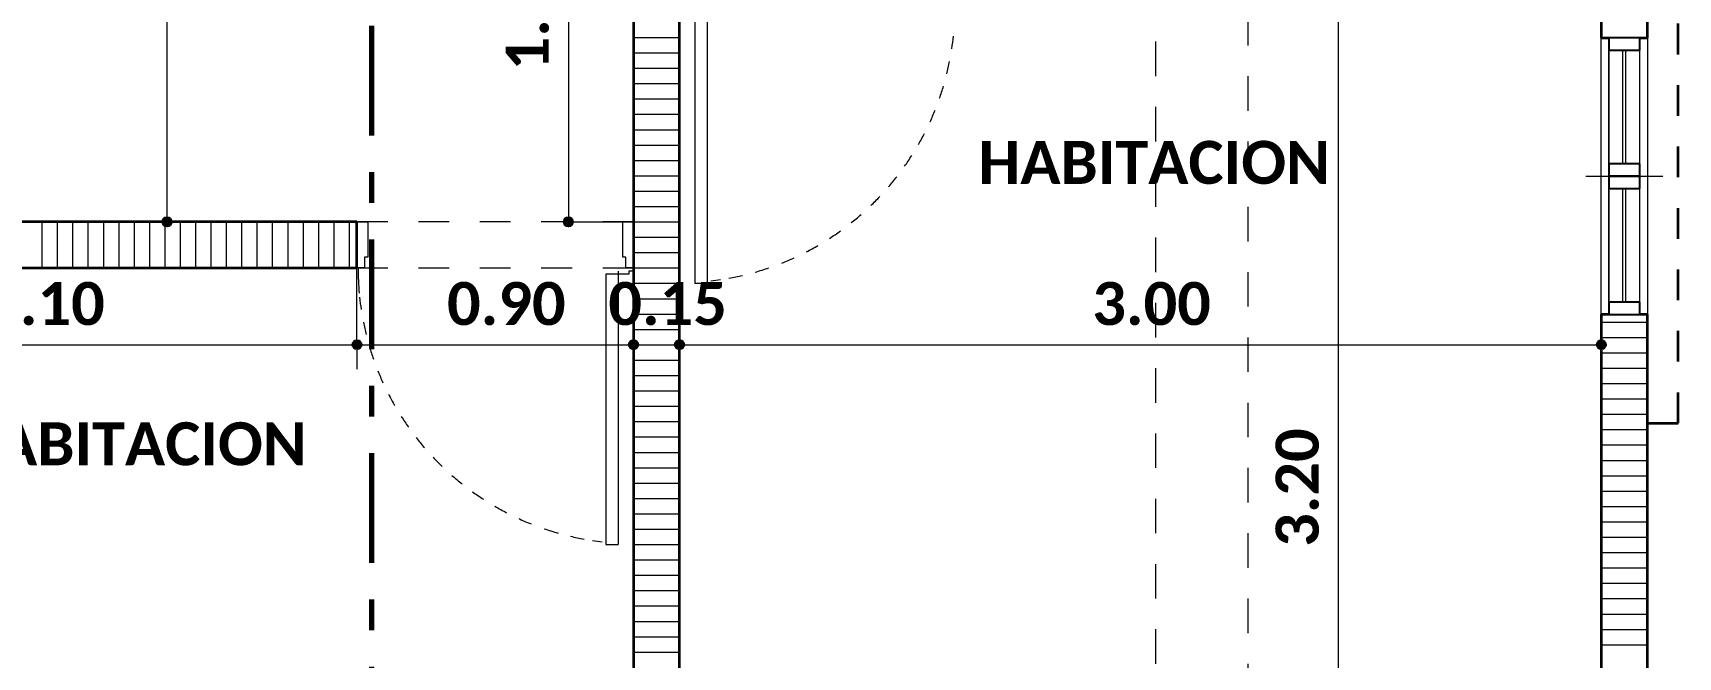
# Model space of a CAD drawing. Header units: metres. Extents: x -144 to 1000, y -717 to 29.
# Drawn here: x 517.03 to 522.38, y -566.14 to -564.11 of the extents above; entities that cross this region are included whole.
import ezdxf

# ---------------------------------------------------------------- set-up
doc = ezdxf.new("R2010")
doc.units = ezdxf.units.M
for name, pattern in [('Basculante', [0.11625, 0.075, -0.04125]), ('basculante modificado', [0.18, 0.1125, -0.0675]), ('Dash Dot 3_16_', [0.595313, 0.357187, -0.119063, 0, -0.119063]), ('Trazo', [0.45, 0.225, -0.225])]:
    doc.linetypes.add(name, pattern=pattern)
doc.layers.get('0').update_dxf_attribs({"color": 1})
for name, color, linetype, lineweight in [('A-ANNO-DIMS', 1, 'Continuous', 9), ('A-DETL', 1, 'Continuous', 9), ('A-DETL-GENF', 1, 'Continuous', 9), ('A-DOOR', 1, 'Continuous', 9), ('A-DOOR-FRAM', 1, 'Continuous', 9), ('A-DOOR-HDLN', 1, 'Trazo', 20), ('A-GLAZ', 1, 'Continuous', 9), ('A-WALL', 4, 'Continuous', 9), ('G-ANNO-SYMB', 1, 'Continuous', 9), ('G-ANNO-TEXT', 2, 'Continuous', 9)]:
    doc.layers.add(name, color=color, linetype=linetype, lineweight=lineweight)
doc.layers.add('A-WALL-PATT', color=7, linetype='Continuous', lineweight=35, true_color=0x9c9c9c)
doc.styles.add('Calibri_B_1', font='calibrib.ttf', dxfattribs={"height": 0.135})
doc.styles.add('Calibri_B_5', font='calibrib.ttf', dxfattribs={"height": 0.66})

# ---------------------------------------------------------------- blocks, each defined once
blk = doc.blocks.new('I')
at = {"layer": 'A-ANNO-DIMS', "lineweight": 25}
h = blk.add_hatch(color=256, dxfattribs=at)
edge = h.paths.add_edge_path()
edge.add_arc((513.6927, -503.0589), 0.015, 0, 360)
h = blk.add_hatch(color=256, dxfattribs=at)
edge = h.paths.add_edge_path()
edge.add_arc((514.9989, -503.0589), 0.015, 0, 360)
h = blk.add_hatch(color=256, dxfattribs=at)
edge = h.paths.add_edge_path()
edge.add_arc((514.3107, -503.4587), 0.015, 0, 360)
h = blk.add_hatch(color=256, dxfattribs=at)
edge = h.paths.add_edge_path()
edge.add_arc((514.3107, -503.4587), 0.015, 0, 360)
h = blk.add_hatch(color=256, dxfattribs=at)
edge = h.paths.add_edge_path()
edge.add_arc((515.2107, -503.4587), 0.015, 0, 360)
h = blk.add_hatch(color=256, dxfattribs=at)
edge = h.paths.add_edge_path()
edge.add_arc((515.2107, -503.4587), 0.015, 0, 360)
h = blk.add_hatch(color=256, dxfattribs=at)
edge = h.paths.add_edge_path()
edge.add_arc((515.3607, -503.4587), 0.015, 0, 360)
h = blk.add_hatch(color=256, dxfattribs=at)
edge = h.paths.add_edge_path()
edge.add_arc((515.3607, -503.4587), 0.015, 0, 360)
h = blk.add_hatch(color=256, dxfattribs=at)
edge = h.paths.add_edge_path()
edge.add_arc((518.3607, -503.4587), 0.015, 0, 360)
at = {"layer": 'A-ANNO-DIMS'}
for p, q in [((513.6927, -503.0589), (513.6927, -500.4099)), ((514.9989, -501.7599), (514.9989, -503.0589)), ((517.5048, -502.36), (517.5048, -505.56)), ((513.6927, -503.0589), (513.3927, -503.0589)), ((513.6927, -503.0589), (513.7727, -503.0589)), ((514.9989, -503.0589), (514.9189, -503.0589)), ((514.9989, -503.0589), (515.2989, -503.0589)), ((514.3107, -503.4587), (514.3107, -503.1587)), ((514.3107, -503.4587), (514.3107, -503.1587)), ((515.2107, -503.4587), (515.2107, -503.1587)), ((515.2107, -503.4587), (515.2107, -503.1587)), ((515.3607, -503.4587), (515.3607, -503.1587)), ((515.3607, -503.4587), (515.3607, -503.1587)), ((518.3607, -503.4587), (518.3607, -503.1587)), ((512.2107, -503.4587), (514.3107, -503.4587)), ((514.3107, -503.4587), (514.3107, -503.5387)), ((514.3107, -503.4587), (515.2107, -503.4587)), ((514.3107, -503.4587), (514.3107, -503.5387)), ((515.2107, -503.4587), (515.2107, -503.5387)), ((515.2107, -503.4587), (515.3607, -503.4587)), ((515.2107, -503.4587), (515.2107, -503.5387)), ((515.3607, -503.4587), (515.3607, -503.5387)), ((515.3607, -503.4587), (518.3607, -503.4587)), ((515.3607, -503.4587), (515.3607, -503.5387)), ((518.3607, -503.4587), (518.3607, -503.5387))]:
    blk.add_line(p, q, dxfattribs=at)
at = {"layer": 'A-ANNO-DIMS', "lineweight": 25}
for centre in [(513.6927, -503.0589), (514.9989, -503.0589), (514.3107, -503.4587), (514.3107, -503.4587), (515.2107, -503.4587), (515.2107, -503.4587), (515.3607, -503.4587), (515.3607, -503.4587), (518.3607, -503.4587)]:
    blk.add_circle(centre, 0.015, dxfattribs=at)
at = {"layer": 'A-DETL', "color": 7, "linetype": 'Basculante', "lineweight": 35}
for p, q in [((518.6107, -503.7139), (518.6107, -497.51)), ((518.5107, -503.7139), (518.6107, -503.7139)), ((518.5107, -506.3589), (518.5107, -503.7139))]:
    blk.add_line(p, q, dxfattribs=at)
at = {"layer": 'A-DETL', "color": 7, "linetype": 'basculante modificado'}
for p, q in [((516.9105, -505.5599), (516.9105, -498.7599)), ((517.2105, -498.7599), (517.2105, -505.5599))]:
    blk.add_line(p, q, dxfattribs=at)
at = {"layer": 'A-DETL-GENF', "lineweight": 25}
for p, q in [((518.3857, -502.46), (518.3857, -502.5)), ((518.4857, -502.46), (518.3857, -502.46)), ((518.4857, -502.5), (518.4857, -502.46)), ((518.3857, -502.5), (518.4857, -502.5)), ((518.3857, -502.87), (518.3857, -502.91)), ((518.4857, -502.87), (518.3857, -502.87)), ((518.4857, -502.91), (518.4857, -502.87)), ((518.3857, -502.91), (518.4857, -502.91)), ((518.3857, -502.91), (518.3857, -502.95)), ((518.4857, -502.91), (518.3857, -502.91)), ((518.3857, -502.95), (518.4857, -502.95)), ((518.4857, -502.95), (518.4857, -502.91)), ((518.3857, -503.32), (518.3857, -503.36)), ((518.4857, -503.32), (518.3857, -503.32)), ((518.4857, -503.36), (518.4857, -503.32)), ((518.3857, -503.36), (518.4857, -503.36))]:
    blk.add_line(p, q, dxfattribs=at)
at = {"layer": 'A-DETL-GENF'}
for p, q in [((518.3857, -502.87), (518.3857, -502.5)), ((518.4307, -502.87), (518.4307, -502.5)), ((518.4407, -502.87), (518.4407, -502.5)), ((518.4857, -502.87), (518.4857, -502.5)), ((518.3857, -503.32), (518.3857, -502.95)), ((518.4307, -503.32), (518.4307, -502.95)), ((518.4407, -503.32), (518.4407, -502.95)), ((518.4857, -503.32), (518.4857, -502.95))]:
    blk.add_line(p, q, dxfattribs=at)
at = {"layer": 'A-DETL-GENF', "linetype": 'Basculante'}
for p, q in [((515.2107, -503.0589), (514.3107, -503.0589)), ((514.3107, -503.0589), (514.3107, -503.2089)), ((515.2107, -503.2089), (515.2107, -503.0589)), ((514.3107, -503.2089), (515.2107, -503.2089))]:
    blk.add_line(p, q, dxfattribs=at)
at = {"layer": 'A-DOOR', "lineweight": 15}
for p, q in [((515.4107, -502.37), (515.4107, -503.26)), ((515.4507, -502.38), (515.4507, -503.26)), ((515.1207, -503.2289), (515.1207, -504.1089)), ((515.1957, -503.2289), (515.1207, -503.2289)), ((515.1607, -503.2189), (515.1607, -504.1089)), ((515.1957, -503.2189), (515.1957, -503.2289)), ((515.2107, -503.2189), (515.1957, -503.2189)), ((515.4507, -503.26), (515.4107, -503.26)), ((515.1207, -504.1089), (515.1607, -504.1089))]:
    blk.add_line(p, q, dxfattribs=at)
at = {"layer": 'A-DOOR'}
blk.add_line((515.2107, -503.2089), (515.2107, -503.0589), dxfattribs=at)
for centre, start, end in [((515.3622, -502.362), 351.4009, 354.0571), ((515.3622, -502.362), 346.0919, 348.7462), ((515.3622, -502.362), 340.7809, 343.4371), ((515.3622, -502.362), 335.4605, 338.1223), ((515.3622, -502.362), 330.1233, 332.7944), ((515.3622, -502.362), 324.7622, 327.4462), ((515.3622, -502.362), 319.3702, 322.0705), ((515.3622, -502.362), 313.9406, 316.6605), ((515.3622, -502.362), 308.4672, 311.2097), ((515.3622, -502.362), 302.9441, 305.7122), ((515.3622, -502.362), 297.366, 300.1622), ((515.2092, -503.2109), 180, 185.1398), ((515.3622, -502.362), 285.8316, 288.8857), ((515.3622, -502.362), 291.7283, 294.5549), ((515.3622, -502.362), 276.4594, 278.45), ((515.3622, -502.362), 280.2582, 283.1511), ((515.3622, -502.362), 280.2582, 283.1511), ((515.2092, -503.2109), 185.9429, 188.5991), ((515.2092, -503.2109), 191.2538, 193.9081), ((515.2092, -503.2109), 196.5629, 199.2191), ((515.2092, -503.2109), 201.8777, 204.5395), ((515.2092, -503.2109), 207.2056, 209.8767), ((515.2092, -503.2109), 212.5538, 215.2378), ((515.2092, -503.2109), 217.9295, 220.6298), ((515.2092, -503.2109), 223.3395, 226.0594), ((515.2092, -503.2109), 228.7903, 231.5328), ((515.2092, -503.2109), 234.2878, 237.0559), ((515.2092, -503.2109), 239.8378, 242.634), ((515.2092, -503.2109), 245.4451, 248.2717), ((515.2092, -503.2109), 251.1143, 254.1684), ((515.2092, -503.2109), 256.8489, 259.7418), ((515.2092, -503.2109), 256.8489, 259.7418), ((515.2092, -503.2109), 261.55, 263.5406)]:
    blk.add_arc(centre, 0.8947, start, end, dxfattribs=at)
at = {"layer": 'A-DOOR-FRAM'}
for p, q in [((514.3107, -503.0589), (514.3457, -503.0589)), ((514.3457, -503.0589), (514.3457, -503.1739)), ((515.1757, -503.1739), (515.1757, -503.0589)), ((515.1757, -503.0589), (515.2107, -503.0589)), ((514.3357, -503.1739), (514.3357, -503.2089)), ((514.3457, -503.1739), (514.3357, -503.1739)), ((515.1857, -503.1739), (515.1757, -503.1739)), ((515.1857, -503.2089), (515.1857, -503.1739)), ((514.3357, -503.2089), (514.3107, -503.2089)), ((515.2107, -503.2089), (515.1857, -503.2089))]:
    blk.add_line(p, q, dxfattribs=at)
at = {"layer": 'A-DOOR-HDLN'}
blk.add_line((514.3107, -503.0589), (514.3107, -503.2089), dxfattribs=at)
at = {"layer": 'A-GLAZ'}
for p, q in [((518.3857, -502.46), (518.4857, -502.46)), ((518.3857, -502.46), (518.3857, -502.91)), ((518.4857, -502.91), (518.4857, -502.46)), ((518.3107, -502.91), (518.5607, -502.91)), ((518.3857, -502.91), (518.4857, -502.91)), ((518.3857, -502.91), (518.4857, -502.91)), ((518.3857, -502.91), (518.3857, -503.36)), ((518.4857, -503.36), (518.4857, -502.91)), ((518.3857, -503.36), (518.4857, -503.36))]:
    blk.add_line(p, q, dxfattribs=at)
at = {"layer": 'A-WALL', "lineweight": 35}
for p, q in [((515.2107, -501.7599), (515.2107, -506.21)), ((515.3607, -506.21), (515.3607, -501.7599)), ((518.3607, -502.36), (518.3607, -502.46)), ((518.5107, -502.46), (518.5107, -502.36)), ((518.3607, -502.46), (518.3857, -502.46)), ((518.4857, -502.46), (518.5107, -502.46)), ((514.3107, -503.0589), (511.5607, -503.0589)), ((514.3107, -503.2089), (514.3107, -503.0589)), ((511.5607, -503.2089), (514.3107, -503.2089)), ((518.3607, -503.36), (518.3607, -504.56)), ((518.3857, -503.36), (518.3607, -503.36)), ((518.5107, -503.36), (518.4857, -503.36)), ((518.5107, -504.56), (518.5107, -503.36))]:
    blk.add_line(p, q, dxfattribs=at)
at = {"layer": 'A-WALL'}
for p, q in [((518.3607, -503.36), (518.3607, -502.46)), ((518.5107, -502.46), (518.5107, -503.36))]:
    blk.add_line(p, q, dxfattribs=at)
at = {"layer": 'A-WALL-PATT', "color": 8, "lineweight": 5, "true_color": 0x727272}
for p, q in [((515.3607, -502.4601), (515.2107, -502.4601)), ((515.3607, -502.5101), (515.2107, -502.5101)), ((515.3607, -502.5601), (515.2107, -502.5601)), ((515.3607, -502.6101), (515.2107, -502.6101)), ((515.3607, -502.6601), (515.2107, -502.6601)), ((515.3607, -502.7101), (515.2107, -502.7101)), ((515.3607, -502.7601), (515.2107, -502.7601)), ((515.3607, -502.8101), (515.2107, -502.8101)), ((515.3607, -502.8601), (515.2107, -502.8601)), ((515.3607, -502.9101), (515.2107, -502.9101)), ((515.3607, -502.9601), (515.2107, -502.9601)), ((515.3607, -503.0101), (515.2107, -503.0101)), ((513.2853, -503.0589), (513.2853, -503.2089)), ((513.3353, -503.0589), (513.3353, -503.2089)), ((513.3853, -503.0589), (513.3853, -503.2089)), ((513.4353, -503.0589), (513.4353, -503.2089)), ((513.4853, -503.0589), (513.4853, -503.2089)), ((513.5353, -503.0589), (513.5353, -503.2089)), ((513.5853, -503.0589), (513.5853, -503.2089)), ((513.6353, -503.0589), (513.6353, -503.2089)), ((513.6853, -503.0589), (513.6853, -503.2089)), ((513.7353, -503.0589), (513.7353, -503.2089)), ((513.7853, -503.0589), (513.7853, -503.2089)), ((513.8353, -503.0589), (513.8353, -503.2089)), ((513.8853, -503.0589), (513.8853, -503.2089)), ((513.9353, -503.0589), (513.9353, -503.2089)), ((513.9853, -503.0589), (513.9853, -503.2089)), ((514.0353, -503.0589), (514.0353, -503.2089)), ((514.0853, -503.0589), (514.0853, -503.2089)), ((514.1353, -503.0589), (514.1353, -503.2089)), ((514.1853, -503.0589), (514.1853, -503.2089)), ((514.2353, -503.0589), (514.2353, -503.2089)), ((514.2853, -503.0589), (514.2853, -503.2089)), ((515.3607, -503.0601), (515.2107, -503.0601)), ((515.3607, -503.1101), (515.2107, -503.1101)), ((515.3607, -503.1601), (515.2107, -503.1601)), ((515.3607, -503.2101), (515.2107, -503.2101)), ((515.3607, -503.2601), (515.2107, -503.2601)), ((515.3607, -503.3101), (515.2107, -503.3101)), ((515.3607, -503.3601), (515.2107, -503.3601)), ((518.3607, -503.3851), (518.5107, -503.3851)), ((515.3607, -503.4101), (515.2107, -503.4101)), ((518.3607, -503.4351), (518.5107, -503.4351)), ((515.3607, -503.4601), (515.2107, -503.4601)), ((518.3607, -503.4851), (518.5107, -503.4851)), ((515.3607, -503.5101), (515.2107, -503.5101)), ((518.3607, -503.5351), (518.5107, -503.5351)), ((515.3607, -503.5601), (515.2107, -503.5601)), ((518.3607, -503.5851), (518.5107, -503.5851)), ((515.3607, -503.6101), (515.2107, -503.6101)), ((518.3607, -503.6351), (518.5107, -503.6351)), ((515.3607, -503.6601), (515.2107, -503.6601)), ((515.3607, -503.7101), (515.2107, -503.7101)), ((518.3607, -503.6851), (518.5107, -503.6851)), ((515.3607, -503.7601), (515.2107, -503.7601)), ((518.3607, -503.7351), (518.5107, -503.7351)), ((515.3607, -503.8101), (515.2107, -503.8101)), ((518.3607, -503.7851), (518.5107, -503.7851)), ((515.3607, -503.8601), (515.2107, -503.8601)), ((518.3607, -503.8351), (518.5107, -503.8351)), ((515.3607, -503.9101), (515.2107, -503.9101)), ((518.3607, -503.8851), (518.5107, -503.8851)), ((515.3607, -503.9601), (515.2107, -503.9601)), ((518.3607, -503.9351), (518.5107, -503.9351)), ((515.3607, -504.0101), (515.2107, -504.0101)), ((518.3607, -503.9851), (518.5107, -503.9851)), ((515.3607, -504.0601), (515.2107, -504.0601)), ((518.3607, -504.0351), (518.5107, -504.0351)), ((518.3607, -504.0851), (518.5107, -504.0851)), ((515.3607, -504.1101), (515.2107, -504.1101)), ((518.3607, -504.1351), (518.5107, -504.1351)), ((515.3607, -504.1601), (515.2107, -504.1601)), ((518.3607, -504.1851), (518.5107, -504.1851)), ((515.3607, -504.2101), (515.2107, -504.2101)), ((518.3607, -504.2351), (518.5107, -504.2351)), ((515.3607, -504.2601), (515.2107, -504.2601)), ((518.3607, -504.2851), (518.5107, -504.2851)), ((515.3607, -504.3101), (515.2107, -504.3101)), ((518.3607, -504.3351), (518.5107, -504.3351)), ((515.3607, -504.3601), (515.2107, -504.3601)), ((518.3607, -504.3851), (518.5107, -504.3851)), ((515.3607, -504.4101), (515.2107, -504.4101)), ((515.3607, -504.4601), (515.2107, -504.4601)), ((518.3607, -504.4351), (518.5107, -504.4351))]:
    blk.add_line(p, q, dxfattribs=at)
at = {"layer": 'G-ANNO-SYMB', "linetype": 'Dash Dot 3_16_', "lineweight": 70}
blk.add_line((514.3585, -502.4211), (514.3585, -511.0653), dxfattribs=at)
at = {"layer": 'A-ANNO-DIMS', "char_height": 0.14, "width": 0.376134, "attachment_point": 1, "rotation": 90, "line_spacing_factor": 1.158048, "style": 'Calibri_B_5'}
for s, insert in [('1.30', (514.7949, -502.5661)), ('3.20', (517.3008, -504.1167))]:
    blk.add_mtext(s, dxfattribs=dict(at, insert=insert))
at = {"layer": 'A-ANNO-DIMS', "char_height": 0.14, "width": 0.376134, "attachment_point": 1, "line_spacing_factor": 1.158048, "style": 'Calibri_B_5'}
for s, insert in [('2.10', (513.104, -503.2547)), ('0.90', (514.604, -503.2547)), ('0.15', (515.129, -503.2547)), ('3.00', (516.704, -503.2547))]:
    blk.add_mtext(s, dxfattribs=dict(at, insert=insert))
at = {"layer": 'G-ANNO-TEXT', "style": 'Calibri_B_1'}
for p in [(516.3337, -502.9354), (513.0032, -503.8511)]:
    blk.add_text('HABITACION', height=0.14, dxfattribs=at).set_placement(p)

msp = doc.modelspace()

# ---------------------------------------------------------------- block references
at = {"color": 3}
msp.add_blockref('I', (3.7693, -61.665), dxfattribs=at)

doc.saveas('drawing.dxf')
